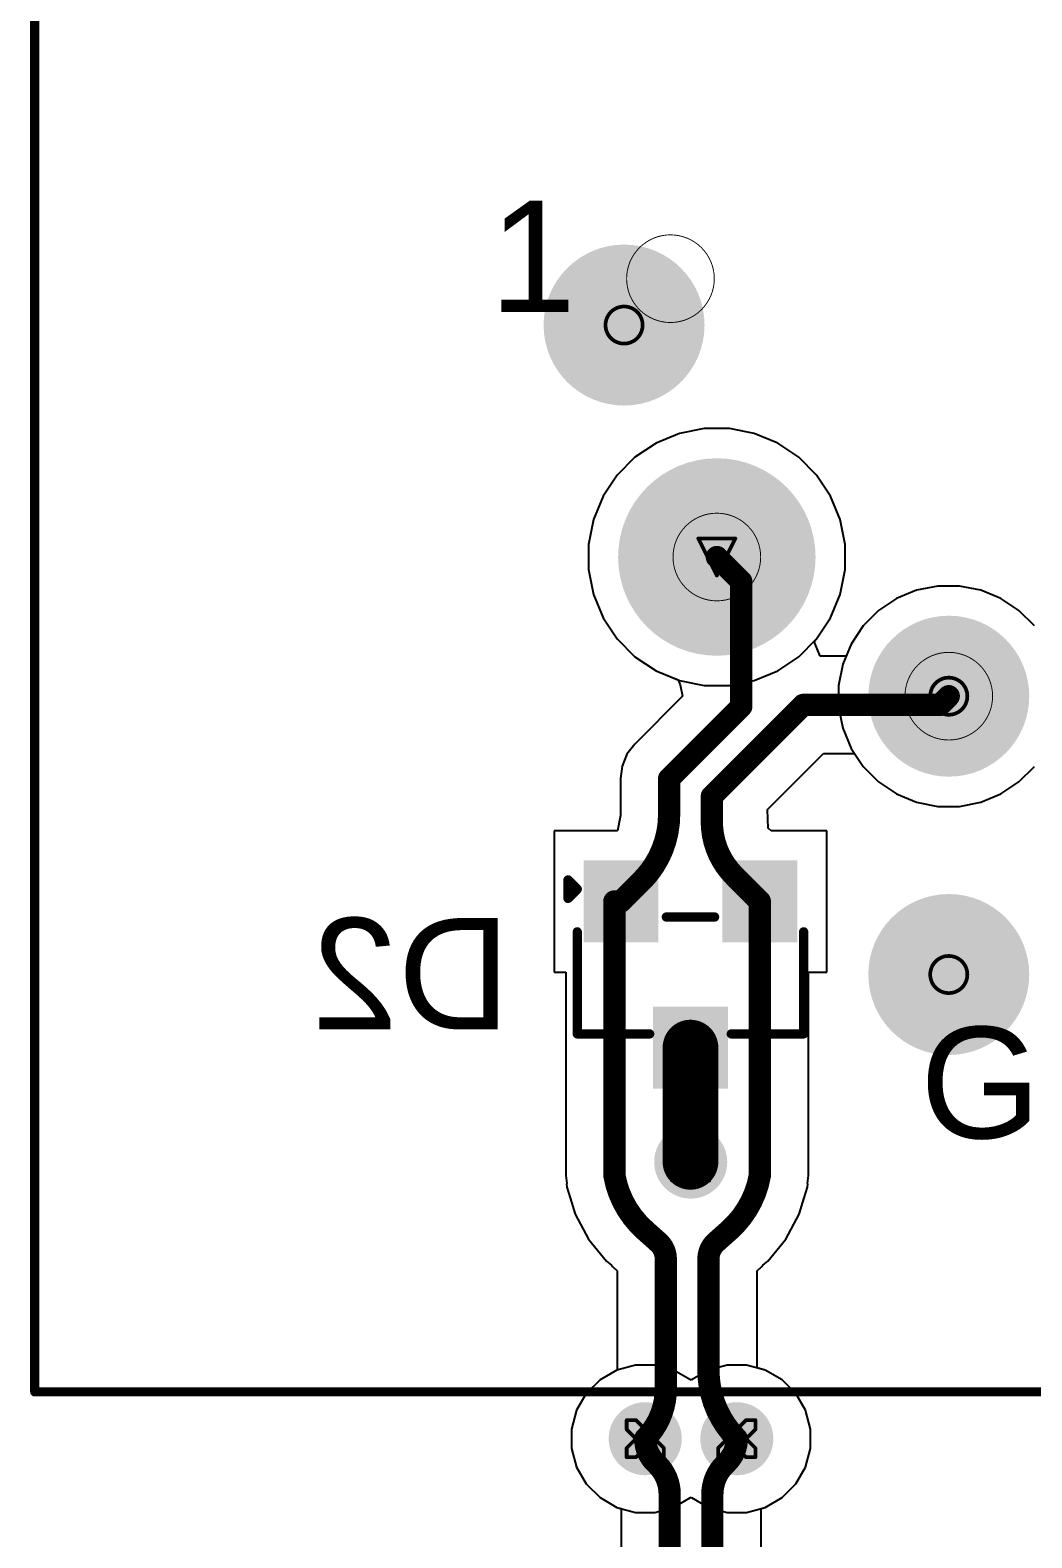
# Model space of a CAD drawing. Header units: inches. Extents: x 0 to 289, y 0 to 168.
# Drawn here: x 69.95 to 83.67, y 17.14 to 37.78 of the extents above; entities that cross this region are included whole.
import ezdxf

# ---------------------------------------------------------------- set-up
doc = ezdxf.new("R2010")
doc.units = ezdxf.units.IN
for name, color, linetype in [('Bottom Layer', 5, 'Continuous'), ('Bottom Overlay', 54, 'Continuous'), ('Bottom Paste', 16, 'Continuous'), ('Bottom Solder', 6, 'Continuous'), ('Dimension', 6, 'Continuous'), ('Drill Drawing', 1, 'Continuous'), ('Multi-Layer', 9, 'Continuous'), ('Pad Holes', 156, 'Continuous'), ('Top Layer', 1, 'Continuous'), ('Top Overlay', 2, 'Continuous'), ('Top Solder', 216, 'Continuous'), ('Via Holes', 16, 'Continuous')]:
    doc.layers.add(name, color=color, linetype=linetype)
doc.styles.add('Arial', font='', dxfattribs={"height": 0.2})
doc.styles.get('Arial').set_extended_font_data('Arial')

# ---------------------------------------------------------------- blocks, each defined once
blk = doc.blocks.new('NC5MBV_B_57')
at = {"layer": 'Bottom Layer'}
h = blk.add_hatch(color=5, dxfattribs=at)
edge = h.paths.add_edge_path()
edge.add_arc((-4.444999999999999, 0.635), 1.00000054, 0, 360)
h = blk.add_hatch(color=5, dxfattribs=at)
edge = h.paths.add_edge_path()
edge.add_arc((-3.175, -2.54), 1.25000004, 0, 360)
h = blk.add_hatch(color=5, dxfattribs=at)
edge = h.paths.add_edge_path()
edge.add_arc((0, -4.444999999999999), 1.00000054, 0, 360)
h = blk.add_hatch(color=5, dxfattribs=at)
edge = h.paths.add_edge_path()
edge.add_arc((0, -8.254999999999999), 1.00000054, 0, 360)
at = {"layer": 'Bottom Solder'}
h = blk.add_hatch(color=6, dxfattribs=at)
edge = h.paths.add_edge_path()
edge.add_arc((-4.444999999999999, 0.635), 1.10160054, 0, 360)
h = blk.add_hatch(color=6, dxfattribs=at)
edge = h.paths.add_edge_path()
edge.add_arc((-3.175, -2.54), 1.35160004, 0, 360)
h = blk.add_hatch(color=6, dxfattribs=at)
edge = h.paths.add_edge_path()
edge.add_arc((0, -4.444999999999999), 1.10160054, 0, 360)
h = blk.add_hatch(color=6, dxfattribs=at)
edge = h.paths.add_edge_path()
edge.add_arc((0, -8.254999999999999), 1.10160054, 0, 360)
at = {"layer": 'Multi-Layer'}
h = blk.add_hatch(color=9, dxfattribs=at)
edge = h.paths.add_edge_path()
edge.add_arc((-4.444999999999999, 0.635), 1.00000054, 0, 360)
h = blk.add_hatch(color=9, dxfattribs=at)
edge = h.paths.add_edge_path()
edge.add_arc((-3.175, -2.54), 1.25000004, 0, 360)
h = blk.add_hatch(color=9, dxfattribs=at)
edge = h.paths.add_edge_path()
edge.add_arc((0, -4.444999999999999), 1.00000054, 0, 360)
h = blk.add_hatch(color=9, dxfattribs=at)
edge = h.paths.add_edge_path()
edge.add_arc((0, -8.254999999999999), 1.00000054, 0, 360)
at = {"layer": 'Pad Holes'}
h = blk.add_hatch(color=7, dxfattribs=at)
edge = h.paths.add_edge_path()
edge.add_arc((-4.444999999999999, 0.635), 0.5999987999999999, 0, 360)
h = blk.add_hatch(color=7, dxfattribs=at)
edge = h.paths.add_edge_path()
edge.add_arc((-3.175, -2.54), 0.7999984, 0, 360)
h = blk.add_hatch(color=7, dxfattribs=at)
edge = h.paths.add_edge_path()
edge.add_arc((0, -4.444999999999999), 0.5999987999999999, 0, 360)
h = blk.add_hatch(color=7, dxfattribs=at)
edge = h.paths.add_edge_path()
edge.add_arc((0, -8.254999999999999), 0.5999987999999999, 0, 360)
at = {"layer": 'Top Layer'}
h = blk.add_hatch(color=1, dxfattribs=at)
edge = h.paths.add_edge_path()
edge.add_arc((-4.444999999999999, 0.635), 1.00000054, 0, 360)
h = blk.add_hatch(color=1, dxfattribs=at)
edge = h.paths.add_edge_path()
edge.add_arc((-3.175, -2.54), 1.25000004, 0, 360)
h = blk.add_hatch(color=1, dxfattribs=at)
edge = h.paths.add_edge_path()
edge.add_arc((0, -4.444999999999999), 1.00000054, 0, 360)
h = blk.add_hatch(color=1, dxfattribs=at)
edge = h.paths.add_edge_path()
edge.add_arc((0, -8.254999999999999), 1.00000054, 0, 360)
at = {"layer": 'Top Solder'}
h = blk.add_hatch(color=216, dxfattribs=at)
edge = h.paths.add_edge_path()
edge.add_arc((-4.444999999999999, 0.635), 1.10160054, 0, 360)
h = blk.add_hatch(color=216, dxfattribs=at)
edge = h.paths.add_edge_path()
edge.add_arc((-3.175, -2.54), 1.35160004, 0, 360)
h = blk.add_hatch(color=216, dxfattribs=at)
edge = h.paths.add_edge_path()
edge.add_arc((0, -4.444999999999999), 1.10160054, 0, 360)
h = blk.add_hatch(color=216, dxfattribs=at)
edge = h.paths.add_edge_path()
edge.add_arc((0, -8.254999999999999), 1.10160054, 0, 360)
at = {"layer": 'Top Overlay', "const_width": 0.127}
for points in [[(-12.5118241, -13.9677013), (-12.5118241, 12.52563408)], [(-12.5118241, -13.9677013), (12.4864241, -13.9677013)]]:
    blk.add_lwpolyline(points, dxfattribs=at)
at = {"layer": 'Top Overlay', "const_width": 0.0635}
blk.add_lwpolyline([(-12.5435741, -13.9677013, 1), (-12.4800741, -13.9677013, 1)], format="xyb", close=True, dxfattribs=at)
blk.add_lwpolyline([(-12.5435741, -13.9677013, 1), (-12.4800741, -13.9677013, 1)], format="xyb", close=True, dxfattribs=at)
at = {"layer": 'Top Overlay', "style": 'Arial'}
for s, p in [('1', (-6.286499999999999, 0.8150987)), ('G', (-0.3937, -10.4963849))]:
    blk.add_text(s, height=1.524, dxfattribs=at).set_placement(p)
blk = doc.blocks.new('SOT_23_B_58')
at = {"layer": 'Bottom Layer'}
for points in [[(-1.36000109, 1.46000089), (-0.54000019, 1.46000089), (-0.54000019, 0.54000019), (-1.36000109, 0.54000019)], [(0.54000019, 1.46000089), (1.36000109, 1.46000089), (1.36000109, 0.54000019), (0.54000019, 0.54000019)], [(-0.41000045, -0.54000019), (0.41000045, -0.54000019), (0.41000045, -1.46000089), (-0.41000045, -1.46000089)]]:
    blk.add_hatch(color=5, dxfattribs=at).paths.add_polyline_path(points)
at = {"layer": 'Bottom Paste'}
for points in [[(-1.36000109, 1.46000089), (-0.54000019, 1.46000089), (-0.54000019, 0.54000019), (-1.36000109, 0.54000019)], [(0.54000019, 1.46000089), (1.36000109, 1.46000089), (1.36000109, 0.54000019), (0.54000019, 0.54000019)], [(-0.41000045, -0.54000019), (0.41000045, -0.54000019), (0.41000045, -1.46000089), (-0.41000045, -1.46000089)]]:
    blk.add_hatch(color=16, dxfattribs=at).paths.add_polyline_path(points)
at = {"layer": 'Bottom Solder'}
for points in [[(-1.46160109, 1.56160089), (-0.43840019, 1.56160089), (-0.43840019, 0.43840019), (-1.46160109, 0.43840019)], [(0.43840019, 1.56160089), (1.46160109, 1.56160089), (1.46160109, 0.43840019), (0.43840019, 0.43840019)], [(-0.51160045, -0.43840019), (0.51160045, -0.43840019), (0.51160045, -1.56160089), (-0.51160045, -1.56160089)]]:
    blk.add_hatch(color=6, dxfattribs=at).paths.add_polyline_path(points)
at = {"layer": 'Bottom Overlay', "const_width": 0.127}
for points in [[(-1.6764, 1.2954), (-1.5494, 1.1684)], [(-1.6764, 1.0414), (-1.6764, 1.2954)], [(-1.6764, 1.0414), (-1.5494, 1.1684)], [(-0.3302, 0.7874), (0.3302, 0.7874)], [(-1.54940254, 0.5841999999999999), (-1.5494, -0.8128)], [(1.5494, -0.8128), (1.54940254, 0.5841999999999999)], [(-1.5494, -0.8128), (-0.5588, -0.8128)], [(0.5588, -0.8128), (1.5494, -0.8128)]]:
    blk.add_lwpolyline(points, dxfattribs=at)
at = {"layer": 'Bottom Overlay', "const_width": 0.0635}
for points in [[(-1.70815, 1.2954, 1), (-1.64465, 1.2954, 1)], [(-1.70815, 1.2954, 1), (-1.64465, 1.2954, 1)], [(-1.70815, 1.0414, 1), (-1.64465, 1.0414, 1)], [(-1.70815, 1.0414, 1), (-1.64465, 1.0414, 1)], [(-1.58115, 1.1684, 1), (-1.51765, 1.1684, 1)], [(-1.58115, 1.1684, 1), (-1.51765, 1.1684, 1)], [(-0.36195, 0.7874, 1), (-0.29845, 0.7874, 1)], [(0.29845, 0.7874, 1), (0.36195, 0.7874, 1)], [(-1.58115254, 0.5841999999999999, 1), (-1.51765254, 0.5841999999999999, 1)], [(1.51765254, 0.5841999999999999, 1), (1.58115254, 0.5841999999999999, 1)], [(-1.58115, -0.8128, 1), (-1.51765, -0.8128, 1)], [(-1.58115, -0.8128, 1), (-1.51765, -0.8128, 1)], [(-0.5905499999999999, -0.8128, 1), (-0.52705, -0.8128, 1)], [(0.52705, -0.8128, 1), (0.5905499999999999, -0.8128, 1)], [(1.51765, -0.8128, 1), (1.58115, -0.8128, 1)], [(1.51765, -0.8128, 1), (1.58115, -0.8128, 1)]]:
    blk.add_lwpolyline(points, format="xyb", close=True, dxfattribs=at)

msp = doc.modelspace()

# ---------------------------------------------------------------- hatches: boundary and pattern name
at = {"layer": 'Bottom Layer'}
h = msp.add_hatch(color=5, dxfattribs=at)
edge = h.paths.add_edge_path()
edge.add_arc((78.99712928, 22.28739764), 0.499999, 0, 360)
h = msp.add_hatch(color=5, dxfattribs=at)
edge = h.paths.add_edge_path()
edge.add_arc((78.37446352, 18.50076564), 0.499999, 0, 360)
h = msp.add_hatch(color=5, dxfattribs=at)
edge = h.paths.add_edge_path()
edge.add_arc((79.6284666, 18.50076564), 0.499999, 0, 360)
at = {"layer": 'Top Layer'}
h = msp.add_hatch(color=1, dxfattribs=at)
edge = h.paths.add_edge_path()
edge.add_arc((78.99712928, 22.28739764), 0.499999, 0, 360)
h = msp.add_hatch(color=1, dxfattribs=at)
edge = h.paths.add_edge_path()
edge.add_arc((78.37446352, 18.50076564), 0.499999, 0, 360)
h = msp.add_hatch(color=1, dxfattribs=at)
edge = h.paths.add_edge_path()
edge.add_arc((79.6284666, 18.50076564), 0.499999, 0, 360)
at = {"layer": 'Via Holes'}
h = msp.add_hatch(color=7, dxfattribs=at)
edge = h.paths.add_edge_path()
edge.add_arc((78.99712928, 22.28739764), 0.2499995, 0, 360)
h = msp.add_hatch(color=7, dxfattribs=at)
edge = h.paths.add_edge_path()
edge.add_arc((78.37446352, 18.50076564), 0.2499995, 0, 360)
h = msp.add_hatch(color=7, dxfattribs=at)
edge = h.paths.add_edge_path()
edge.add_arc((79.6284666, 18.50076564), 0.2499995, 0, 360)

# ---------------------------------------------------------------- linework, layer by layer
at = {"layer": 'Bottom Layer'}
for p, q in [((78.84220959999999, 32.26044094), (78.52227373999999, 32.12791898)), ((79.18185332, 32.32799986), (78.84220959999999, 32.26044094)), ((79.52814676, 32.32799986), (79.18185332, 32.32799986)), ((79.86779048, 32.26044094), (79.52814676, 32.32799986)), ((80.18772634, 32.12791898), (79.86779048, 32.26044094)), ((78.52227373999999, 32.12791898), (78.23433933999999, 31.93552668)), ((80.47566074, 31.93552668), (80.18772634, 32.12791898)), ((78.23433933999999, 31.93552668), (77.98947317999999, 31.69066052)), ((80.7205269, 31.69066052), (80.47566074, 31.93552668)), ((77.98947317999999, 31.69066052), (77.79708088, 31.40272612)), ((80.91291919999999, 31.40272612), (80.7205269, 31.69066052)), ((77.79708088, 31.40272612), (77.66455892, 31.08279026)), ((81.04544116, 31.08279026), (80.91291919999999, 31.40272612)), ((77.66455892, 31.08279026), (77.597, 30.74314654)), ((81.11300007999999, 30.74314654), (81.04544116, 31.08279026)), ((77.597, 30.74314654), (77.597, 30.3968531)), ((81.11300007999999, 30.3968531), (81.11300007999999, 30.74314654)), ((77.597, 30.3968531), (77.66455892, 30.05720938)), ((81.04544116, 30.05720938), (81.11300007999999, 30.3968531)), ((82.38147608, 30.17300036), (82.090133, 30.11505026)), ((82.678524, 30.17300036), (82.38147608, 30.17300036)), ((82.96986708, 30.11505026), (82.678524, 30.17300036)), ((77.66455892, 30.05720938), (77.79708088, 29.73727352)), ((80.91291919999999, 29.73727352), (81.04544116, 30.05720938)), ((81.81569362, 30.00137256), (81.56870402, 29.83634114)), ((82.090133, 30.11505026), (81.81569362, 30.00137256)), ((83.24430645999999, 30.00137256), (82.96986708, 30.11505026)), ((83.49129606, 29.83634114), (83.24430645999999, 30.00137256)), ((77.79708088, 29.73727352), (77.98947317999999, 29.44933912)), ((80.7205269, 29.44933912), (80.91291919999999, 29.73727352)), ((81.56870402, 29.83634114), (81.35865872, 29.62629584)), ((83.70134135999999, 29.62629584), (83.49129606, 29.83634114)), ((81.35865872, 29.62629584), (81.1936273, 29.37930624)), ((77.98947317999999, 29.44933912), (78.23433933999999, 29.20447296)), ((80.68607942, 29.41489164), (80.7205269, 29.44933912)), ((80.77024994, 29.21169164), (80.68607942, 29.41489164)), ((81.1936273, 29.37930624), (81.12419894, 29.21169164)), ((78.23433933999999, 29.20447296), (78.52227373999999, 29.01208066)), ((81.12419894, 29.21169164), (80.77024994, 29.21169164)), ((78.52227373999999, 29.01208066), (78.82346694, 28.88732094)), ((78.82346694, 28.88732094), (78.85411203999999, 28.82211406)), ((78.85411203999999, 28.82211406), (78.88698472, 28.66347074)), ((78.88698472, 28.66347074), (78.2308951, 28.00738112)), ((78.12504059999999, 27.8694261), (78.05849768, 27.70877618)), ((78.2308951, 28.00738112), (78.12504059999999, 27.8694261)), ((80.04787393999999, 27.1141571), (80.81320641999999, 27.87949212)), ((80.81320641999999, 27.87949212), (81.24120149999999, 27.87949212)), ((81.24120149999999, 27.87949212), (81.35865872, 27.7037038)), ((78.05849768, 27.70877618), (78.03579769999999, 27.53637622)), ((81.35865872, 27.7037038), (81.56870402, 27.4936585)), ((83.49129606, 27.4936585), (83.70134135999999, 27.7037038)), ((78.03579769999999, 27.53637622), (78.03580024, 27.5363559)), ((78.03580024, 27.5363559), (78.03580024, 27.04587428)), ((81.56870402, 27.4936585), (81.81569362, 27.32862708)), ((83.24430645999999, 27.32862708), (83.49129606, 27.4936585)), ((81.81569362, 27.32862708), (82.090133, 27.21494938)), ((82.96986708, 27.21494938), (83.24430645999999, 27.32862708)), ((78.03580024, 27.04587428), (78.03779922, 27.03068254)), ((80.05625339999999, 26.85838164), (80.04787393999999, 27.1141571)), ((82.090133, 27.21494938), (82.38147608, 27.15699928)), ((82.38147608, 27.15699928), (82.678524, 27.15699928)), ((82.678524, 27.15699928), (82.96986708, 27.21494938)), ((78.03779922, 27.03068254), (77.9964912, 26.82299944)), ((80.09732266, 26.82299944), (80.05625339999999, 26.85838164)), ((77.9964912, 26.82299944), (77.12600017999999, 26.82299944)), ((77.12600017999999, 26.82299944), (77.12600017999999, 24.88700128)), ((80.86199982, 26.82299944), (80.09732266, 26.82299944)), ((80.86199982, 24.88700128), (80.86199982, 26.82299944)), ((77.12600017999999, 24.88700128), (77.28630212, 24.88700128)), ((77.28630212, 24.88700128), (77.28630212, 22.10564032)), ((80.6101004, 22.10564032), (80.6101004, 24.88700128)), ((80.6101004, 24.88700128), (80.86199982, 24.88700128)), ((77.28630212, 22.10564032), (77.30123732, 21.99220392)), ((80.5951652, 21.99220392), (80.6101004, 22.10564032)), ((77.30123732, 21.99220392), (77.29643164, 21.99136572)), ((77.29643164, 21.99136572), (77.30106714, 21.94426142)), ((77.30106714, 21.94426142), (77.34546634, 21.79791932)), ((80.55093364, 21.79791424), (80.59533538, 21.94426142)), ((80.59997087999999, 21.99136572), (80.5951652, 21.99220392)), ((80.59533538, 21.94426142), (80.59997087999999, 21.99136572)), ((77.34546634, 21.79791932), (77.41360946, 21.5732868)), ((80.48279305999999, 21.5732868), (80.55093364, 21.79791424)), ((77.41360946, 21.5732868), (77.59635483999999, 21.23139264)), ((80.30004767999999, 21.23139264), (80.48279305999999, 21.5732868)), ((77.59635483999999, 21.23139264), (77.84229033999999, 20.9317209)), ((80.05411217999999, 20.9317209), (80.30004767999999, 21.23139264)), ((77.84229033999999, 20.9317209), (77.91160948, 20.87483252)), ((77.91160948, 20.87483252), (77.9270349, 20.85694584)), ((77.9270349, 20.85694584), (77.9900015, 20.8007966)), ((79.90640101999999, 20.8007966), (79.96936762, 20.85694584)), ((79.96936762, 20.85694584), (79.98479304, 20.87483252)), ((79.98479304, 20.87483252), (80.05411217999999, 20.9317209)), ((77.9900015, 20.8007966), (77.9900015, 19.44130478)), ((79.90640101999999, 19.4698493), (79.90640101999999, 20.8007966)), ((77.9853914, 19.44007034), (77.75553918, 19.3073655)), ((77.9900015, 19.44130478), (77.9853914, 19.44007034)), ((80.01753871999999, 19.44007034), (79.90640101999999, 19.4698493)), ((80.24739094, 19.3073655), (80.01753871999999, 19.44007034)), ((77.75553918, 19.3073655), (77.56786365999999, 19.11968998)), ((80.43506645999999, 19.11968998), (80.24739094, 19.3073655)), ((77.56786365999999, 19.11968998), (77.43515882, 18.88983776)), ((80.56777129999999, 18.88983776), (80.43506645999999, 19.11968998)), ((77.43515882, 18.88983776), (77.36646452, 18.63347048)), ((80.6364656, 18.63347048), (80.56777129999999, 18.88983776)), ((77.36646452, 18.63347048), (77.36646452, 18.3680608)), ((80.6364656, 18.3680608), (80.6364656, 18.63347048)), ((77.36646452, 18.3680608), (77.43515882, 18.11169352)), ((80.56777129999999, 18.11169352), (80.6364656, 18.3680608)), ((77.43515882, 18.11169352), (77.56786365999999, 17.8818413)), ((80.43506645999999, 17.8818413), (80.56777129999999, 18.11169352)), ((77.56786365999999, 17.8818413), (77.75553918, 17.69416578)), ((80.24739094, 17.69416578), (80.43506645999999, 17.8818413)), ((77.75553918, 17.69416578), (77.9853914, 17.56146094)), ((77.9853914, 17.56146094), (78.24175868, 17.49276664)), ((78.50716836, 17.49276664), (78.76353564, 17.56146094)), ((78.76353564, 17.56146094), (78.99338785999998, 17.69416578)), ((78.99338785999998, 17.69416578), (79.00146505999999, 17.70224298)), ((79.00146505999999, 17.70224298), (79.00954225999999, 17.69416578)), ((79.00954225999999, 17.69416578), (79.23939447999999, 17.56146094)), ((79.23939447999999, 17.56146094), (79.49576176, 17.49276664)), ((79.76117144, 17.49276664), (80.01753871999999, 17.56146094)), ((80.01753871999999, 17.56146094), (80.24739094, 17.69416578)), ((78.24175868, 17.49276664), (78.50716836, 17.49276664)), ((79.49576176, 17.49276664), (79.76117144, 17.49276664))]:
    msp.add_line(p, q, dxfattribs=at)
for points, const_width in [([(79.35500004, 30.56999982), (79.68918783999999, 30.23581202)], 0.3048), ([(79.68918783999999, 28.52366405999999), (79.68918783999999, 30.23581202)], 0.3048), ([(79.2861, 27.29439296), (80.53729892, 28.54559188)], 0.3048), ([(80.53729892, 28.54559188), (82.4105921, 28.54559188)], 0.3048), ([(82.4105921, 28.54559188), (82.53000003999999, 28.66499982)], 0.3048), ([(78.7019, 27.53637622), (79.68918783999999, 28.52366405999999)], 0.3048), ([(78.7019, 27.04587428), (78.7019, 27.53637622)], 0.3048), ([(79.2861, 26.94802586), (79.2861, 27.29439296)], 0.3048), ([(78.04399936, 25.85500036), (78.32503003999999, 26.13603104)], 0.3048), ([(79.59378036, 26.20522064), (79.94400063999998, 25.85500036)], 0.3048), ([(77.95240188, 22.10564032), (77.95240188, 25.85500036)], 0.3048), ([(79.94400063999998, 22.10564032), (79.94400063999998, 25.85500036)], 0.3048), ([(78.99399999999999, 22.29052692), (78.99399999999999, 23.85499928)], 0.7619999999999999), ([(78.37035379999999, 21.35409496), (78.55415581999999, 21.19019384)], 0.3048), ([(79.3422467, 21.19019384), (79.52604871999999, 21.35409496)], 0.3048), ([(78.65610126, 19.18069824), (78.65610126, 20.96270382)], 0.3048), ([(79.24030126, 19.43788086), (79.24030126, 20.96270382)], 0.3048), ([(79.6284666, 18.5007631), (79.6284666, 18.50076564)], 0.3048)]:
    msp.add_lwpolyline(points, dxfattribs=dict(at, const_width=const_width))
for points, const_width in [([(79.27880004, 30.56999982, 1), (79.43120004, 30.56999982, 1)], 0.1524), ([(79.61298783999999, 30.23581202, 1), (79.76538784, 30.23581202, 1)], 0.1524), ([(79.61298783999999, 30.23581202, 1), (79.76538784, 30.23581202, 1)], 0.1524), ([(80.46109891999998, 28.54559188, 1), (80.61349892, 28.54559188, 1)], 0.1524), ([(80.46109891999998, 28.54559188, 1), (80.61349892, 28.54559188, 1)], 0.1524), ([(82.3343921, 28.54559188, 1), (82.48679209999999, 28.54559188, 1)], 0.1524), ([(82.3343921, 28.54559188, 1), (82.48679209999999, 28.54559188, 1)], 0.1524), ([(82.45380003999999, 28.66499982, 1), (82.60620003999999, 28.66499982, 1)], 0.1524), ([(79.61298783999999, 28.52366405999999, 1), (79.76538784, 28.52366405999999, 1)], 0.1524), ([(79.61298783999999, 28.52366405999999, 1), (79.76538784, 28.52366405999999, 1)], 0.1524), ([(78.6257, 27.53637622, 1), (78.7781, 27.53637622, 1)], 0.1524), ([(78.6257, 27.53637622, 1), (78.7781, 27.53637622, 1)], 0.1524), ([(79.20989999999999, 27.29439296, 1), (79.36229999999999, 27.29439296, 1)], 0.1524), ([(79.20989999999999, 27.29439296, 1), (79.36229999999999, 27.29439296, 1)], 0.1524), ([(78.6257, 27.04587428, 1), (78.7781, 27.04587428, 1)], 0.1524), ([(78.6257, 27.04587428, 1), (78.7781, 27.04587428, 1)], 0.1524), ([(79.20989999999999, 26.94802586, 1), (79.36229999999999, 26.94802586, 1)], 0.1524), ([(79.20989999999999, 26.94802586, 1), (79.36229999999999, 26.94802586, 1)], 0.1524), ([(79.30905398, 26.50250478, 1), (79.46145397999999, 26.50250478, 1)], 0.1524), ([(79.30905398, 26.50250478, 1), (79.46145397999999, 26.50250478, 1)], 0.1524), ([(78.42301562, 26.35268542, 1), (78.57541561999999, 26.35268542, 1)], 0.1524), ([(78.42301562, 26.35268542, 1), (78.57541561999999, 26.35268542, 1)], 0.1524), ([(78.24883004, 26.13603358, 1), (78.40123003999999, 26.13603358, 1)], 0.1524), ([(78.24883004, 26.13603104, 1), (78.40123003999999, 26.13603104, 1)], 0.1524), ([(79.51758036, 26.20522064, 1), (79.66998036, 26.20522064, 1)], 0.1524), ([(79.51758036, 26.20522064, 1), (79.66998036, 26.20522064, 1)], 0.1524), ([(77.87620188, 25.85500036, 1), (78.02860188, 25.85500036, 1)], 0.1524), ([(77.96779935999999, 25.85500036, 1), (78.12019936, 25.85500036, 1)], 0.1524), ([(79.86780064, 25.85500036, 1), (80.02020064, 25.85500036, 1)], 0.1524), ([(79.86780064, 25.85500036, 1), (80.02020064, 25.85500036, 1)], 0.1524), ([(78.8035, 23.85499928, 1), (79.1845, 23.85499928, 1)], 0.3809999999999999), ([(78.8035, 22.29052692, 1), (79.1845, 22.29052692, 1)], 0.3809999999999999), ([(77.87620188, 22.10564032, 1), (78.02860188, 22.10564032, 1)], 0.1524), ([(77.87620188, 22.10564032, 1), (78.02860188, 22.10564032, 1)], 0.1524), ([(79.86780064, 22.10564032, 1), (80.02020064, 22.10564032, 1)], 0.1524), ([(79.86780064, 22.10564032, 1), (80.02020064, 22.10564032, 1)], 0.1524), ([(78.2941538, 21.35409496, 1), (78.44655379999999, 21.35409496, 1)], 0.1524), ([(78.2941538, 21.35409496, 1), (78.44655379999999, 21.35409496, 1)], 0.1524), ([(79.44984872, 21.35409496, 1), (79.60224871999999, 21.35409496, 1)], 0.1524), ([(79.44984872, 21.35409496, 1), (79.60224871999999, 21.35409496, 1)], 0.1524), ([(78.47795581999999, 21.19019384, 1), (78.63035582, 21.19019384, 1)], 0.1524), ([(78.47795836, 21.19019638, 1), (78.63035835999999, 21.19019638, 1)], 0.1524), ([(79.26604415999999, 21.19019638, 1), (79.41844415999999, 21.19019638, 1)], 0.1524), ([(79.26604669999999, 21.19019384, 1), (79.4184467, 21.19019384, 1)], 0.1524), ([(78.57990125999999, 20.96270382, 1), (78.73230126, 20.96270382, 1)], 0.1524), ([(78.57990125999999, 20.96270382, 1), (78.73230126, 20.96270382, 1)], 0.1524), ([(79.16410126, 20.96270382, 1), (79.31650126, 20.96270382, 1)], 0.1524), ([(79.16410126, 20.96270382, 1), (79.31650126, 20.96270382, 1)], 0.1524), ([(79.16410126, 19.43788086, 1), (79.31650126, 19.43788086, 1)], 0.1524), ([(79.16410126, 19.43788086, 1), (79.31650126, 19.43788086, 1)], 0.1524), ([(78.57990125999999, 19.18069824, 1), (78.73230126, 19.18069824, 1)], 0.1524), ([(78.57990125999999, 19.18069824, 1), (78.73230126, 19.18069824, 1)], 0.1524), ([(78.54925616, 18.9398783, 1), (78.70165616, 18.9398783, 1)], 0.1524), ([(78.54925616, 18.9398783, 1), (78.70165616, 18.9398783, 1)], 0.1524), ([(79.2371288, 19.00402346, 1), (79.3895288, 19.00402346, 1)], 0.1524), ([(79.2371288, 19.00402346, 1), (79.3895288, 19.00402346, 1)], 0.1524), ([(78.29826351999999, 18.50076564, 1), (78.45066351999999, 18.50076564, 1)], 0.1524), ([(79.5522666, 18.50076564, 1), (79.7046666, 18.50076564, 1)], 0.1524), ([(79.5522666, 18.50076564, 1), (79.7046666, 18.50076564, 1)], 0.1524), ([(79.5522666, 18.5007631, 1), (79.7046666, 18.5007631, 1)], 0.1524)]:
    msp.add_lwpolyline(points, format="xyb", close=True, dxfattribs=dict(at, const_width=const_width))
at = {"layer": 'Bottom Layer', "const_width": 0.3048}
for points in [[(78.7019, 27.04587428, -0.1431988280596965), (78.49921562, 26.35268542)], [(79.38525398, 26.50250478, -0.1099345527873482), (79.2861, 26.94802586)], [(79.59378036, 26.20522064, -0.0870737432560947), (79.38525398, 26.50250478)], [(78.49921562, 26.35268542, -0.0541705445593328), (78.32503003999999, 26.13603358)], [(78.37035379999999, 21.35409496, -0.1691095733744843), (77.95240188, 22.10564032)], [(79.94400063999998, 22.10564032, -0.1691095733744843), (79.52604871999999, 21.35409496)], [(78.55415835999999, 21.19019638, -0.2138172697175578), (78.65610126, 20.96270382)], [(79.24030126, 20.96270382, -0.2138172697175577), (79.34224416, 21.19019638)], [(79.3133288, 19.00402346, -0.0835736972363957), (79.24030126, 19.43788086)], [(78.65610126, 19.18069824, -0.0633691555054411), (78.62545616, 18.9398783)], [(78.62545616, 18.9398783, -0.1338559695931327), (78.37446352, 18.50076564)], [(79.6284666, 18.50076564, -0.1134525568822315), (79.3133288, 19.00402346)]]:
    msp.add_lwpolyline(points, format="xyb", dxfattribs=at)
at = {"layer": 'Dimension'}
for points, const_width in [([(79.31999884, 34.37999981999999, 1), (78.12000124, 34.37999981999999, 1)], 0.0127), ([(78.11682624, 34.37999981999999, 1), (78.12317623999999, 34.37999981999999, 1)], 0.00635), ([(79.31682384, 34.37999981999999, 1), (79.32317384, 34.37999981999999, 1)], 0.00635), ([(79.95499883999999, 30.56999982, 1), (78.75500124, 30.56999982, 1)], 0.0127), ([(78.75182624, 30.56999982, 1), (78.75817624, 30.56999982, 1)], 0.00635), ([(79.95182384, 30.56999982, 1), (79.95817384, 30.56999982, 1)], 0.00635), ([(83.12999884, 28.66499982, 1), (81.93000124, 28.66499982, 1)], 0.0127), ([(81.92682624, 28.66499982, 1), (81.93317624, 28.66499982, 1)], 0.00635), ([(83.12682384, 28.66499982, 1), (83.13317384, 28.66499982, 1)], 0.00635)]:
    msp.add_lwpolyline(points, format="xyb", close=True, dxfattribs=dict(at, const_width=const_width))
at = {"layer": 'Drill Drawing'}
for points, const_width in [([(78.33900003999999, 33.74499982, 1), (77.83100003999999, 33.74499982, 1)], 0.0508), ([(77.81830004, 33.74499982, 1), (77.84370004, 33.74499982, 1)], 0.0254), ([(78.32630003999999, 33.74499982, 1), (78.35170004, 33.74499982, 1)], 0.0254), ([(79.08830004, 30.82399982, 1), (79.11370004, 30.82399982, 1)], 0.0254), ([(79.08830004, 30.82399982, 1), (79.11370004, 30.82399982, 1)], 0.0254), ([(79.59630003999999, 30.82399982, 1), (79.62170004, 30.82399982, 1)], 0.0254), ([(79.59630003999999, 30.82399982, 1), (79.62170004, 30.82399982, 1)], 0.0254), ([(79.34230004, 30.31599982, 1), (79.36770004, 30.31599982, 1)], 0.0254), ([(79.34230004, 30.31599982, 1), (79.36770004, 30.31599982, 1)], 0.0254), ([(82.78400004, 28.66499982, 1), (82.27600004, 28.66499982, 1)], 0.0508), ([(82.26330003999999, 28.66499982, 1), (82.28870004, 28.66499982, 1)], 0.0254), ([(82.77130004, 28.66499982, 1), (82.79670003999999, 28.66499982, 1)], 0.0254), ([(82.78400004, 24.85499982, 1), (82.27600004, 24.85499982, 1)], 0.0508), ([(82.26330003999999, 24.85499982, 1), (82.28870004, 24.85499982, 1)], 0.0254), ([(82.77130004, 24.85499982, 1), (82.79670003999999, 24.85499982, 1)], 0.0254), ([(78.73042928, 22.54139764, 1), (78.75582927999999, 22.54139764, 1)], 0.0254), ([(78.73042928, 22.54139764, 1), (78.75582927999999, 22.54139764, 1)], 0.0254), ([(78.85742927999999, 22.54139764, 1), (78.88282928, 22.54139764, 1)], 0.0254), ([(78.85742927999999, 22.54139764, 1), (78.88282928, 22.54139764, 1)], 0.0254), ([(79.11142928, 22.54139764, 1), (79.13682928, 22.54139764, 1)], 0.0254), ([(79.11142928, 22.54139764, 1), (79.13682928, 22.54139764, 1)], 0.0254), ([(79.23842927999999, 22.54139764, 1), (79.26382928, 22.54139764, 1)], 0.0254), ([(79.23842927999999, 22.54139764, 1), (79.26382928, 22.54139764, 1)], 0.0254), ([(78.73042928, 22.41439764, 1), (78.75582927999999, 22.41439764, 1)], 0.0254), ([(78.73042928, 22.41439764, 1), (78.75582927999999, 22.41439764, 1)], 0.0254), ([(78.85742927999999, 22.28739764, 1), (78.88282928, 22.28739764, 1)], 0.0254), ([(78.85742927999999, 22.28739764, 1), (78.88282928, 22.28739764, 1)], 0.0254), ([(78.98442928, 22.41439764, 1), (79.00982927999999, 22.41439764, 1)], 0.0254), ([(78.98442928, 22.41439764, 1), (79.00982927999999, 22.41439764, 1)], 0.0254), ([(79.11142928, 22.28739764, 1), (79.13682928, 22.28739764, 1)], 0.0254), ([(79.11142928, 22.28739764, 1), (79.13682928, 22.28739764, 1)], 0.0254), ([(79.23842927999999, 22.41439764, 1), (79.26382928, 22.41439764, 1)], 0.0254), ([(79.23842927999999, 22.41439764, 1), (79.26382928, 22.41439764, 1)], 0.0254), ([(78.73042928, 22.16039764, 1), (78.75582927999999, 22.16039764, 1)], 0.0254), ([(78.73042928, 22.16039764, 1), (78.75582927999999, 22.16039764, 1)], 0.0254), ([(78.98442928, 22.16039764, 1), (79.00982927999999, 22.16039764, 1)], 0.0254), ([(78.98442928, 22.16039764, 1), (79.00982927999999, 22.16039764, 1)], 0.0254), ([(79.23842927999999, 22.16039764, 1), (79.26382928, 22.16039764, 1)], 0.0254), ([(79.23842927999999, 22.16039764, 1), (79.26382928, 22.16039764, 1)], 0.0254), ([(78.73042928, 22.03339764, 1), (78.75582927999999, 22.03339764, 1)], 0.0254), ([(78.73042928, 22.03339764, 1), (78.75582927999999, 22.03339764, 1)], 0.0254), ([(78.85742927999999, 22.03339764, 1), (78.88282928, 22.03339764, 1)], 0.0254), ([(78.85742927999999, 22.03339764, 1), (78.88282928, 22.03339764, 1)], 0.0254), ([(79.11142928, 22.03339764, 1), (79.13682928, 22.03339764, 1)], 0.0254), ([(79.11142928, 22.03339764, 1), (79.13682928, 22.03339764, 1)], 0.0254), ([(79.23842927999999, 22.03339764, 1), (79.26382928, 22.03339764, 1)], 0.0254), ([(79.23842927999999, 22.03339764, 1), (79.26382928, 22.03339764, 1)], 0.0254), ([(78.10776352, 18.75476564, 1), (78.13316352, 18.75476564, 1)], 0.0254), ([(78.10776352, 18.75476564, 1), (78.13316352, 18.75476564, 1)], 0.0254), ([(78.10776352, 18.62776564, 1), (78.13316352, 18.62776564, 1)], 0.0254), ([(78.10776352, 18.62776564, 1), (78.13316352, 18.62776564, 1)], 0.0254), ([(78.23476352, 18.75476564, 1), (78.26016351999999, 18.75476564, 1)], 0.0254), ([(78.23476352, 18.75476564, 1), (78.26016351999999, 18.75476564, 1)], 0.0254), ([(78.36176352, 18.62776564, 1), (78.38716351999999, 18.62776564, 1)], 0.0254), ([(78.36176352, 18.62776564, 1), (78.38716351999999, 18.62776564, 1)], 0.0254), ([(78.48876351999999, 18.75476564, 1), (78.51416352, 18.75476564, 1)], 0.0254), ([(78.48876351999999, 18.75476564, 1), (78.51416352, 18.75476564, 1)], 0.0254), ([(78.61576352, 18.75476564, 1), (78.64116351999999, 18.75476564, 1)], 0.0254), ([(78.61576352, 18.75476564, 1), (78.64116351999999, 18.75476564, 1)], 0.0254), ([(78.61576352, 18.62776564, 1), (78.64116351999999, 18.62776564, 1)], 0.0254), ([(78.61576352, 18.62776564, 1), (78.64116351999999, 18.62776564, 1)], 0.0254), ([(79.3617666, 18.75476564, 1), (79.38716659999999, 18.75476564, 1)], 0.0254), ([(79.3617666, 18.75476564, 1), (79.38716659999999, 18.75476564, 1)], 0.0254), ([(79.3617666, 18.62776564, 1), (79.38716659999999, 18.62776564, 1)], 0.0254), ([(79.3617666, 18.62776564, 1), (79.38716659999999, 18.62776564, 1)], 0.0254), ([(79.48876659999999, 18.75476564, 1), (79.5141666, 18.75476564, 1)], 0.0254), ([(79.48876659999999, 18.75476564, 1), (79.5141666, 18.75476564, 1)], 0.0254), ([(79.61576659999999, 18.62776564, 1), (79.6411666, 18.62776564, 1)], 0.0254), ([(79.61576659999999, 18.62776564, 1), (79.6411666, 18.62776564, 1)], 0.0254), ([(79.7427666, 18.75476564, 1), (79.7681666, 18.75476564, 1)], 0.0254), ([(79.7427666, 18.75476564, 1), (79.7681666, 18.75476564, 1)], 0.0254), ([(79.86976659999999, 18.75476564, 1), (79.8951666, 18.75476564, 1)], 0.0254), ([(79.86976659999999, 18.75476564, 1), (79.8951666, 18.75476564, 1)], 0.0254), ([(79.86976659999999, 18.62776564, 1), (79.8951666, 18.62776564, 1)], 0.0254), ([(79.86976659999999, 18.62776564, 1), (79.8951666, 18.62776564, 1)], 0.0254), ([(78.10776352, 18.37376564, 1), (78.13316352, 18.37376564, 1)], 0.0254), ([(78.10776352, 18.37376564, 1), (78.13316352, 18.37376564, 1)], 0.0254), ([(78.23476352, 18.50076564, 1), (78.26016351999999, 18.50076564, 1)], 0.0254), ([(78.23476352, 18.50076564, 1), (78.26016351999999, 18.50076564, 1)], 0.0254), ([(78.36176352, 18.37376564, 1), (78.38716351999999, 18.37376564, 1)], 0.0254), ([(78.36176352, 18.37376564, 1), (78.38716351999999, 18.37376564, 1)], 0.0254), ([(78.48876351999999, 18.50076564, 1), (78.51416352, 18.50076564, 1)], 0.0254), ([(78.48876351999999, 18.50076564, 1), (78.51416352, 18.50076564, 1)], 0.0254), ([(78.61576352, 18.37376564, 1), (78.64116351999999, 18.37376564, 1)], 0.0254), ([(78.61576352, 18.37376564, 1), (78.64116351999999, 18.37376564, 1)], 0.0254), ([(79.3617666, 18.37376564, 1), (79.38716659999999, 18.37376564, 1)], 0.0254), ([(79.3617666, 18.37376564, 1), (79.38716659999999, 18.37376564, 1)], 0.0254), ([(79.48876659999999, 18.50076564, 1), (79.5141666, 18.50076564, 1)], 0.0254), ([(79.48876659999999, 18.50076564, 1), (79.5141666, 18.50076564, 1)], 0.0254), ([(79.61576659999999, 18.37376564, 1), (79.6411666, 18.37376564, 1)], 0.0254), ([(79.61576659999999, 18.37376564, 1), (79.6411666, 18.37376564, 1)], 0.0254), ([(79.7427666, 18.50076564, 1), (79.7681666, 18.50076564, 1)], 0.0254), ([(79.7427666, 18.50076564, 1), (79.7681666, 18.50076564, 1)], 0.0254), ([(79.86976659999999, 18.37376564, 1), (79.8951666, 18.37376564, 1)], 0.0254), ([(79.86976659999999, 18.37376564, 1), (79.8951666, 18.37376564, 1)], 0.0254), ([(78.10776352, 18.24676564, 1), (78.13316352, 18.24676564, 1)], 0.0254), ([(78.10776352, 18.24676564, 1), (78.13316352, 18.24676564, 1)], 0.0254), ([(78.23476352, 18.24676564, 1), (78.26016351999999, 18.24676564, 1)], 0.0254), ([(78.23476352, 18.24676564, 1), (78.26016351999999, 18.24676564, 1)], 0.0254), ([(78.48876351999999, 18.24676564, 1), (78.51416352, 18.24676564, 1)], 0.0254), ([(78.48876351999999, 18.24676564, 1), (78.51416352, 18.24676564, 1)], 0.0254), ([(78.61576352, 18.24676564, 1), (78.64116351999999, 18.24676564, 1)], 0.0254), ([(78.61576352, 18.24676564, 1), (78.64116351999999, 18.24676564, 1)], 0.0254), ([(79.3617666, 18.24676564, 1), (79.38716659999999, 18.24676564, 1)], 0.0254), ([(79.3617666, 18.24676564, 1), (79.38716659999999, 18.24676564, 1)], 0.0254), ([(79.48876659999999, 18.24676564, 1), (79.5141666, 18.24676564, 1)], 0.0254), ([(79.48876659999999, 18.24676564, 1), (79.5141666, 18.24676564, 1)], 0.0254), ([(79.7427666, 18.24676564, 1), (79.7681666, 18.24676564, 1)], 0.0254), ([(79.7427666, 18.24676564, 1), (79.7681666, 18.24676564, 1)], 0.0254), ([(79.86976659999999, 18.24676564, 1), (79.8951666, 18.24676564, 1)], 0.0254), ([(79.86976659999999, 18.24676564, 1), (79.8951666, 18.24676564, 1)], 0.0254)]:
    msp.add_lwpolyline(points, format="xyb", close=True, dxfattribs=dict(at, const_width=const_width))
at = {"layer": 'Drill Drawing', "const_width": 0.0508}
for points in [[(79.10100004, 30.82399982), (79.60900004, 30.82399982)], [(79.10100004, 30.82399982), (79.35500004, 30.31599982)], [(79.35500004, 30.31599982), (79.60900004, 30.82399982)], [(78.74312927999999, 22.41439764), (78.74312927999999, 22.54139764)], [(78.74312927999999, 22.54139764), (78.87012928, 22.54139764)], [(78.87012928, 22.54139764), (78.99712928, 22.41439764)], [(78.99712928, 22.41439764), (79.12412928, 22.54139764)], [(79.12412928, 22.54139764), (79.25112928, 22.54139764)], [(79.25112928, 22.41439764), (79.25112928, 22.54139764)], [(78.74312927999999, 22.41439764), (78.87012928, 22.28739764)], [(78.74312927999999, 22.16039764), (78.87012928, 22.28739764)], [(79.12412928, 22.28739764), (79.25112928, 22.41439764)], [(79.12412928, 22.28739764), (79.25112928, 22.16039764)], [(78.74312927999999, 22.03339764), (78.74312927999999, 22.16039764)], [(78.87012928, 22.03339764), (78.99712928, 22.16039764)], [(78.99712928, 22.16039764), (79.12412928, 22.03339764)], [(79.25112928, 22.03339764), (79.25112928, 22.16039764)], [(78.74312927999999, 22.03339764), (78.87012928, 22.03339764)], [(79.12412928, 22.03339764), (79.25112928, 22.03339764)], [(78.12046351999999, 18.62776564), (78.12046351999999, 18.75476564)], [(78.12046351999999, 18.75476564), (78.24746352, 18.75476564)], [(78.12046351999999, 18.62776564), (78.24746352, 18.50076564)], [(78.24746352, 18.75476564), (78.37446352, 18.62776564)], [(78.37446352, 18.62776564), (78.50146352, 18.75476564)], [(78.50146352, 18.75476564), (78.62846352, 18.75476564)], [(78.50146352, 18.50076564), (78.62846352, 18.62776564)], [(78.62846352, 18.62776564), (78.62846352, 18.75476564)], [(79.3744666, 18.62776564), (79.3744666, 18.75476564)], [(79.3744666, 18.75476564), (79.5014666, 18.75476564)], [(79.3744666, 18.62776564), (79.5014666, 18.50076564)], [(79.5014666, 18.75476564), (79.6284666, 18.62776564)], [(79.6284666, 18.62776564), (79.75546659999999, 18.75476564)], [(79.75546659999999, 18.75476564), (79.8824666, 18.75476564)], [(79.75546659999999, 18.50076564), (79.8824666, 18.62776564)], [(79.8824666, 18.62776564), (79.8824666, 18.75476564)], [(78.12046351999999, 18.37376564), (78.24746352, 18.50076564)], [(78.12046351999999, 18.24676564), (78.12046351999999, 18.37376564)], [(78.24746352, 18.24676564), (78.37446352, 18.37376564)], [(78.37446352, 18.37376564), (78.50146352, 18.24676564)], [(78.50146352, 18.50076564), (78.62846352, 18.37376564)], [(78.62846352, 18.24676564), (78.62846352, 18.37376564)], [(79.3744666, 18.37376564), (79.5014666, 18.50076564)], [(79.3744666, 18.24676564), (79.3744666, 18.37376564)], [(79.5014666, 18.24676564), (79.6284666, 18.37376564)], [(79.6284666, 18.37376564), (79.75546659999999, 18.24676564)], [(79.75546659999999, 18.50076564), (79.8824666, 18.37376564)], [(79.8824666, 18.24676564), (79.8824666, 18.37376564)], [(78.12046351999999, 18.24676564), (78.24746352, 18.24676564)], [(78.50146352, 18.24676564), (78.62846352, 18.24676564)], [(79.3744666, 18.24676564), (79.5014666, 18.24676564)], [(79.75546659999999, 18.24676564), (79.8824666, 18.24676564)]]:
    msp.add_lwpolyline(points, dxfattribs=at)
at = {"layer": 'Top Layer'}
for p, q in [((78.84220959999999, 32.26044094), (78.52227373999999, 32.12791898)), ((79.18185332, 32.32799986), (78.84220959999999, 32.26044094)), ((79.52814676, 32.32799986), (79.18185332, 32.32799986)), ((79.86779048, 32.26044094), (79.52814676, 32.32799986)), ((80.18772634, 32.12791898), (79.86779048, 32.26044094)), ((78.52227373999999, 32.12791898), (78.23433933999999, 31.93552668)), ((80.47566074, 31.93552668), (80.18772634, 32.12791898)), ((78.23433933999999, 31.93552668), (77.98947317999999, 31.69066052)), ((80.7205269, 31.69066052), (80.47566074, 31.93552668)), ((77.98947317999999, 31.69066052), (77.79708088, 31.40272612)), ((80.91291919999999, 31.40272612), (80.7205269, 31.69066052)), ((77.79708088, 31.40272612), (77.66455892, 31.08279026)), ((81.04544116, 31.08279026), (80.91291919999999, 31.40272612)), ((77.66455892, 31.08279026), (77.597, 30.74314654)), ((81.11300007999999, 30.74314654), (81.04544116, 31.08279026)), ((77.597, 30.74314654), (77.597, 30.3968531)), ((81.11300007999999, 30.3968531), (81.11300007999999, 30.74314654)), ((77.597, 30.3968531), (77.66455892, 30.05720938)), ((81.04544116, 30.05720938), (81.11300007999999, 30.3968531)), ((82.38147608, 30.17300036), (82.090133, 30.11505026)), ((82.678524, 30.17300036), (82.38147608, 30.17300036)), ((82.96986708, 30.11505026), (82.678524, 30.17300036)), ((77.66455892, 30.05720938), (77.79708088, 29.73727352)), ((80.91291919999999, 29.73727352), (81.04544116, 30.05720938)), ((81.81569362, 30.00137256), (81.56870402, 29.83634114)), ((82.090133, 30.11505026), (81.81569362, 30.00137256)), ((83.24430645999999, 30.00137256), (82.96986708, 30.11505026)), ((83.49129606, 29.83634114), (83.24430645999999, 30.00137256)), ((77.79708088, 29.73727352), (77.98947317999999, 29.44933912)), ((80.7205269, 29.44933912), (80.91291919999999, 29.73727352)), ((81.56870402, 29.83634114), (81.35865872, 29.62629584)), ((83.70134135999999, 29.62629584), (83.49129606, 29.83634114)), ((81.35865872, 29.62629584), (81.1936273, 29.37930624)), ((77.98947317999999, 29.44933912), (78.23433933999999, 29.20447296)), ((80.47566074, 29.20447296), (80.7205269, 29.44933912)), ((81.1936273, 29.37930624), (81.0799496, 29.10486686)), ((78.23433933999999, 29.20447296), (78.52227373999999, 29.01208066)), ((80.18772634, 29.01208066), (80.47566074, 29.20447296)), ((81.0799496, 29.10486686), (81.02199949999999, 28.81352378)), ((78.52227373999999, 29.01208066), (78.84220959999999, 28.8795587)), ((79.86779048, 28.8795587), (80.18772634, 29.01208066)), ((78.84220959999999, 28.8795587), (79.18185332, 28.81199978)), ((79.18185332, 28.81199978), (79.52814676, 28.81199978)), ((79.52814676, 28.81199978), (79.86779048, 28.8795587)), ((81.02199949999999, 28.81352378), (81.02199949999999, 28.51647586)), ((81.02199949999999, 28.51647586), (81.0799496, 28.22513278)), ((81.0799496, 28.22513278), (81.1936273, 27.9506934)), ((81.1936273, 27.9506934), (81.35865872, 27.7037038)), ((81.35865872, 27.7037038), (81.56870402, 27.4936585)), ((83.49129606, 27.4936585), (83.70134135999999, 27.7037038)), ((81.56870402, 27.4936585), (81.81569362, 27.32862708)), ((83.24430645999999, 27.32862708), (83.49129606, 27.4936585)), ((81.81569362, 27.32862708), (82.090133, 27.21494938)), ((82.96986708, 27.21494938), (83.24430645999999, 27.32862708)), ((82.090133, 27.21494938), (82.38147608, 27.15699928)), ((82.38147608, 27.15699928), (82.678524, 27.15699928)), ((82.678524, 27.15699928), (82.96986708, 27.21494938)), ((77.9853914, 19.44007034), (77.75553918, 19.3073655)), ((78.24175868, 19.50876464), (77.9853914, 19.44007034)), ((78.50716836, 19.50876464), (78.24175868, 19.50876464)), ((78.76353564, 19.44007034), (78.50716836, 19.50876464)), ((78.99338785999998, 19.3073655), (78.76353564, 19.44007034)), ((79.23939447999999, 19.44007034), (79.00954225999999, 19.3073655)), ((79.49576176, 19.50876464), (79.23939447999999, 19.44007034)), ((79.76117144, 19.50876464), (79.49576176, 19.50876464)), ((80.01753871999999, 19.44007034), (79.76117144, 19.50876464)), ((80.24739094, 19.3073655), (80.01753871999999, 19.44007034)), ((77.75553918, 19.3073655), (77.56786365999999, 19.11968998)), ((79.00146505999999, 19.2992883), (78.99338785999998, 19.3073655)), ((79.00954225999999, 19.3073655), (79.00146505999999, 19.2992883)), ((80.43506645999999, 19.11968998), (80.24739094, 19.3073655)), ((77.56786365999999, 19.11968998), (77.43515882, 18.88983776)), ((80.56777129999999, 18.88983776), (80.43506645999999, 19.11968998)), ((77.43515882, 18.88983776), (77.36646452, 18.63347048)), ((80.6364656, 18.63347048), (80.56777129999999, 18.88983776)), ((77.36646452, 18.63347048), (77.36646452, 18.3680608)), ((80.6364656, 18.3680608), (80.6364656, 18.63347048)), ((77.36646452, 18.3680608), (77.43515882, 18.11169352)), ((80.56777129999999, 18.11169352), (80.6364656, 18.3680608)), ((77.43515882, 18.11169352), (77.56786365999999, 17.8818413)), ((80.43506645999999, 17.8818413), (80.56777129999999, 18.11169352)), ((77.56786365999999, 17.8818413), (77.75553918, 17.69416578)), ((80.24739094, 17.69416578), (80.43506645999999, 17.8818413)), ((77.75553918, 17.69416578), (77.9853914, 17.56146094)), ((77.9853914, 17.56146094), (78.0432653, 17.54595424)), ((78.0432653, 17.54595424), (78.0432653, 12.92336506)), ((79.95966482, 17.54595424), (80.01753871999999, 17.56146094)), ((79.95966482, 12.92336506), (79.95966482, 17.54595424)), ((80.01753871999999, 17.56146094), (80.24739094, 17.69416578))]:
    msp.add_line(p, q, dxfattribs=at)
at = {"layer": 'Top Layer', "const_width": 0.3048}
for points in [[(78.50730044, 18.1798087, -0.1987629260182405), (78.37446352, 18.50076564)], [(79.6284666, 18.50076564, -0.1987629260182406), (79.49562968, 18.1798087)], [(78.50748331999999, 18.17962582, -0.0001423673166924), (78.50730044, 18.1798087)], [(78.54191555999999, 18.14519358, -8.1680350637e-05), (78.54204763999999, 18.1450615)], [(78.54204763999999, 18.1450615, -0.1988273154443512), (78.70936506, 17.7409348)], [(79.29356505999999, 17.7409348, -0.1988273154444241), (79.46088248, 18.1450615)], [(79.46088248, 18.1450615, -8.1680350637e-05), (79.46101456, 18.14519358)], [(79.49562968, 18.1798087, -0.0001423673166922), (79.4954468, 18.17962582)]]:
    msp.add_lwpolyline(points, format="xyb", dxfattribs=at)
at = {"layer": 'Top Layer', "const_width": 0.1524}
for points in [[(78.29826351999999, 18.50076564, 1), (78.45066351999999, 18.50076564, 1)], [(79.5522666, 18.50076564, 1), (79.7046666, 18.50076564, 1)], [(78.43110044, 18.1798087, 1), (78.58350044, 18.1798087, 1)], [(78.43110044, 18.1798087, 1), (78.58350044, 18.1798087, 1)], [(78.43110044, 18.1798087, 1), (78.58350044, 18.1798087, 1)], [(78.43128332, 18.17962582, 1), (78.58368331999999, 18.17962582, 1)], [(78.43128332, 18.17962582, 1), (78.58368331999999, 18.17962582, 1)], [(78.43128332, 18.17962582, 1), (78.58368331999999, 18.17962582, 1)], [(78.46571555999999, 18.14519358, 1), (78.61811555999999, 18.14519358, 1)], [(78.46571555999999, 18.14519358, 1), (78.61811555999999, 18.14519358, 1)], [(78.46571555999999, 18.14519358, 1), (78.61811555999999, 18.14519358, 1)], [(78.46584763999999, 18.1450615, 1), (78.61824763999999, 18.1450615, 1)], [(78.46584763999999, 18.1450615, 1), (78.61824763999999, 18.1450615, 1)], [(78.46584763999999, 18.1450615, 1), (78.61824763999999, 18.1450615, 1)], [(79.38468248, 18.1450615, 1), (79.53708248, 18.1450615, 1)], [(79.38468248, 18.1450615, 1), (79.53708248, 18.1450615, 1)], [(79.38468248, 18.1450615, 1), (79.53708248, 18.1450615, 1)], [(79.38481456, 18.14519358, 1), (79.53721456, 18.14519358, 1)], [(79.38481456, 18.14519358, 1), (79.53721456, 18.14519358, 1)], [(79.38481456, 18.14519358, 1), (79.53721456, 18.14519358, 1)], [(79.4192468, 18.17962582, 1), (79.5716468, 18.17962582, 1)], [(79.4192468, 18.17962582, 1), (79.5716468, 18.17962582, 1)], [(79.4192468, 18.17962582, 1), (79.5716468, 18.17962582, 1)], [(79.41942968, 18.1798087, 1), (79.57182968, 18.1798087, 1)], [(79.41942968, 18.1798087, 1), (79.57182968, 18.1798087, 1)], [(79.41942968, 18.1798087, 1), (79.57182968, 18.1798087, 1)], [(78.63316506, 17.7409348, 1), (78.78556506, 17.7409348, 1)], [(78.63316506, 17.7409348, 1), (78.78556506, 17.7409348, 1)], [(79.21736505999999, 17.7409348, 1), (79.36976505999999, 17.7409348, 1)], [(79.21736505999999, 17.7409348, 1), (79.36976505999999, 17.7409348, 1)]]:
    msp.add_lwpolyline(points, format="xyb", close=True, dxfattribs=at)
at = {"layer": 'Top Layer', "const_width": 0.3048}
for points in [[(78.50730044, 18.1798087), (78.50748331999999, 18.17962582)], [(78.50748331999999, 18.17962582), (78.54191555999999, 18.14519358)], [(78.54191555999999, 18.14519358), (78.54204763999999, 18.1450615)], [(79.46088248, 18.1450615), (79.46101456, 18.14519358)], [(79.46101456, 18.14519358), (79.4954468, 18.17962582)], [(79.4954468, 18.17962582), (79.49562968, 18.1798087)], [(78.70936506, 12.92336506), (78.70936506, 17.7409348)], [(79.29356505999999, 12.92336506), (79.29356505999999, 17.7409348)]]:
    msp.add_lwpolyline(points, dxfattribs=at)

# ---------------------------------------------------------------- block references
for name, p in [('NC5MBV_B_57', (82.53000003999999, 33.10999982)), ('SOT_23_B_58', (78.99399999999999, 24.85499982))]:
    msp.add_blockref(name, p)

# ---------------------------------------------------------------- texts
at = {"layer": 'Bottom Overlay', "style": 'Arial', "text_generation_flag": 2}
msp.add_text('D2', height=1.524, dxfattribs=at).set_placement((76.52978852, 24.10484638))

doc.saveas('drawing.dxf')
